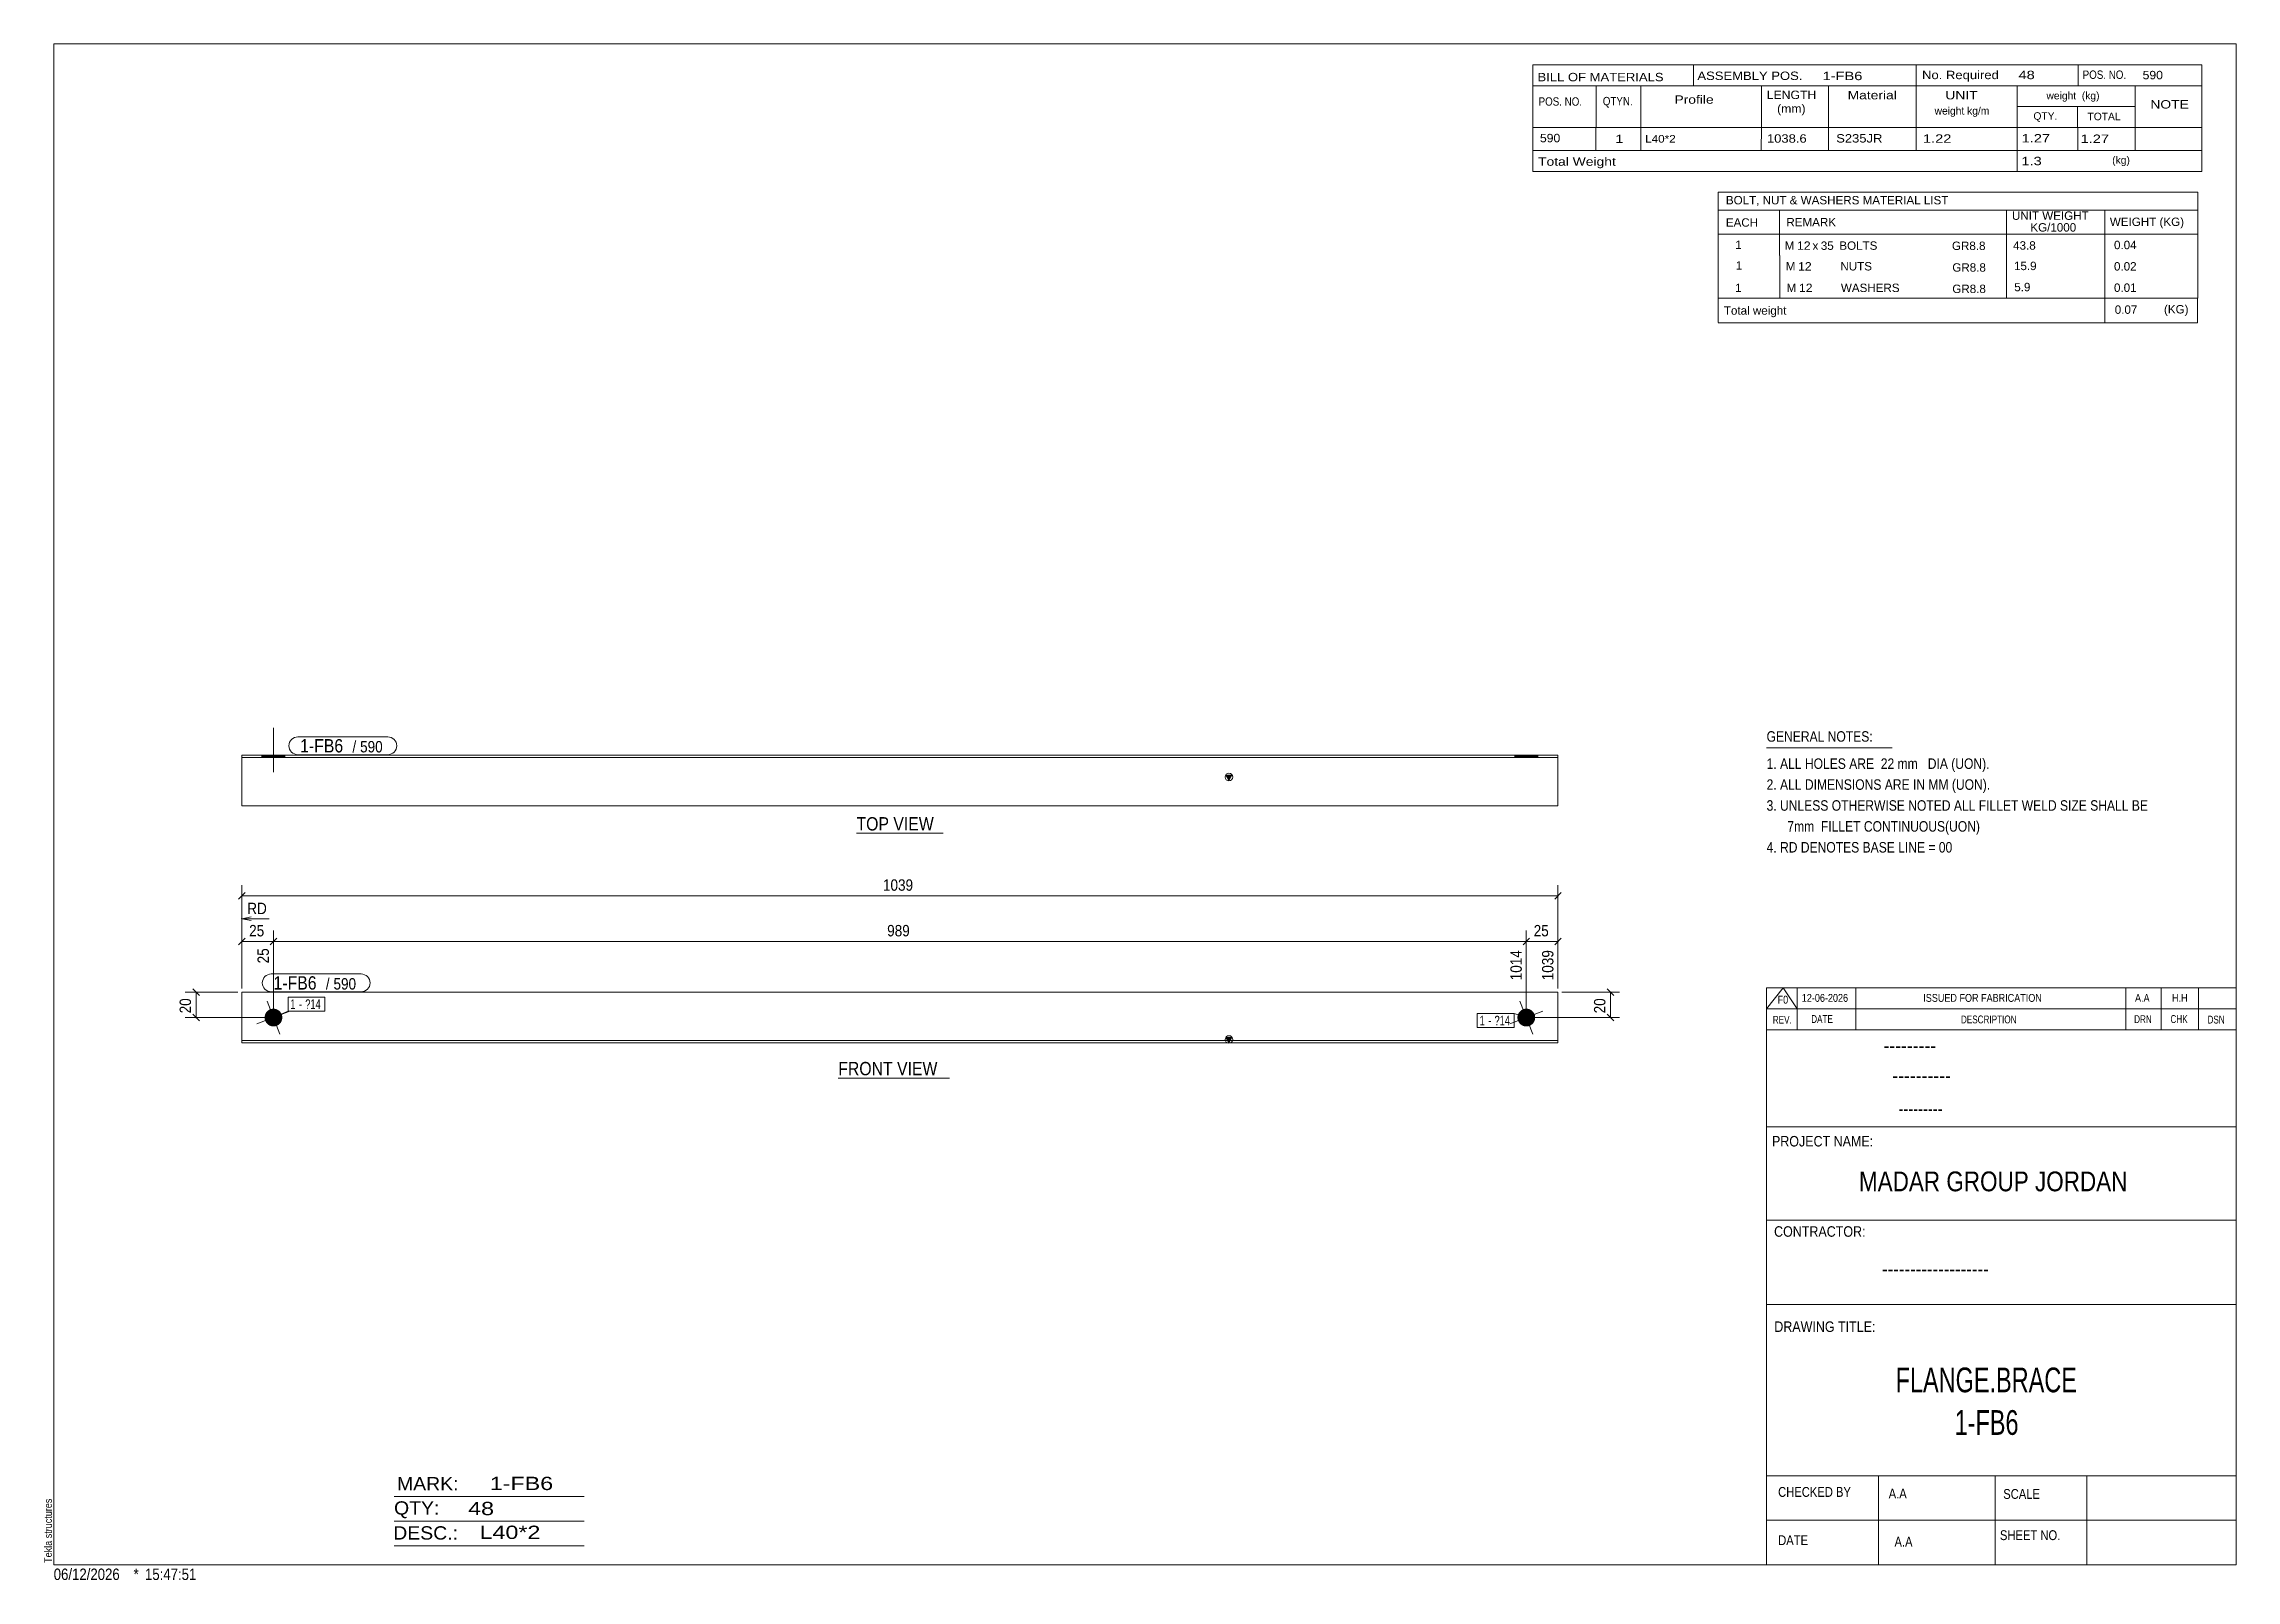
# Model space of a CAD drawing. Header units: millimetres. Extents: x 2 to 579, y 1 to 405.
import ezdxf

# ---------------------------------------------------------------- set-up
doc = ezdxf.new("R2010")
doc.units = ezdxf.units.MM
doc.linetypes.add('XKITLINE00', pattern=[0])
for name, color, linetype, lineweight in [('Bolt', 3, 'Continuous', 0), ('BoltMark', 7, 'Continuous', 0), ('Dimensions', 7, 'Continuous', 0), ('DrawingSheet', 5, 'Continuous', 0), ('OtherObjectType', 7, 'Continuous', 0), ('Part', 2, 'Continuous', 0), ('PartMark', 7, 'Continuous', 0)]:
    doc.layers.add(name, color=color, linetype=linetype, lineweight=lineweight)
doc.styles.add('@ARIAL_UNICODE_MS_BOLD', font='ARIAL.TTF')
doc.styles.add('ARIAL', font='ARIAL.TTF')
doc.styles.add('ARIAL_NARROW', font='ARIALN.TTF')
doc.styles.add('COMIC_SANS_MS_BOLD', font='COMICBD.TTF')
doc.styles.add('SWIS721_EX_BT', font='ARIAL.TTF')
doc.styles.add('SWISSE', font='ARIAL.TTF')

# ---------------------------------------------------------------- blocks, each defined once
blk = doc.blocks.new('*A1')
at = {"layer": 'Bolt'}
blk.add_hatch(color=3, dxfattribs=at).paths.add_polyline_path([(61.99, 151.11), (62.05, 151.13), (62.1, 151.15), (62.16, 151.16), (62.21, 151.18), (62.27, 151.19), (62.32, 151.2), (62.38, 151.21), (62.44, 151.22), (62.49, 151.23), (62.55, 151.24), (62.61, 151.24), (62.66, 151.25), (62.72, 151.25), (62.78, 151.25), (62.84, 151.25), (62.89, 151.25), (62.95, 151.24), (63.01, 151.24), (63.06, 151.23), (63.12, 151.23), (63.18, 151.22), (63.23, 151.21), (63.29, 151.19), (63.35, 151.18), (63.4, 151.17), (63.46, 151.15), (63.51, 151.13), (63.56, 151.12), (63.62, 151.1), (63.67, 151.07), (63.72, 151.05), (63.78, 151.03), (63.83, 151), (63.88, 150.98), (63.93, 150.95), (63.98, 150.92), (64.03, 150.89), (64.08, 150.86), (64.12, 150.83), (64.17, 150.79), (64.22, 150.76), (64.26, 150.72), (64.3, 150.69), (64.35, 150.65), (64.39, 150.61), (64.43, 150.57), (64.47, 150.53), (64.51, 150.49), (64.55, 150.44), (64.58, 150.4), (64.62, 150.36), (64.65, 150.31), (64.69, 150.26), (64.72, 150.22), (64.75, 150.17), (64.78, 150.12), (64.81, 150.07), (64.84, 150.02), (64.87, 149.97), (64.89, 149.92), (64.91, 149.87), (64.94, 149.81), (64.96, 149.76), (64.98, 149.71), (65, 149.65), (65.01, 149.6), (65.03, 149.54), (65.05, 149.49), (65.06, 149.43), (65.07, 149.38), (65.08, 149.32), (65.09, 149.26), (65.1, 149.21), (65.1, 149.15), (65.11, 149.09), (65.11, 149.04), (65.12, 148.98), (65.12, 148.92), (65.12, 148.86), (65.11, 148.81), (65.11, 148.75), (65.11, 148.69), (65.1, 148.64), (65.09, 148.58), (65.08, 148.52), (65.07, 148.47), (65.06, 148.41), (65.05, 148.35), (65.03, 148.3), (65.02, 148.24), (65, 148.19), (64.98, 148.14), (64.96, 148.08), (64.94, 148.03), (64.92, 147.98), (64.89, 147.92), (64.87, 147.87), (64.84, 147.82), (64.82, 147.77), (64.79, 147.72), (64.76, 147.67), (64.73, 147.62), (64.69, 147.58), (64.66, 147.53), (64.63, 147.48), (64.59, 147.44), (64.55, 147.4), (64.52, 147.35), (64.48, 147.31), (64.44, 147.27), (64.4, 147.23), (64.35, 147.19), (64.31, 147.15), (64.27, 147.12), (64.22, 147.08), (64.18, 147.05), (64.13, 147.01), (64.08, 146.98), (64.04, 146.95), (63.99, 146.92), (63.94, 146.89), (63.89, 146.86), (63.84, 146.83), (63.79, 146.81), (63.73, 146.79), (63.68, 146.76), (63.63, 146.74), (63.57, 146.72), (63.52, 146.7), (63.47, 146.69), (63.41, 146.67), (63.35, 146.65), (63.3, 146.64), (63.24, 146.63), (63.19, 146.62), (63.13, 146.61), (63.07, 146.6), (63.02, 146.6), (62.96, 146.59), (62.9, 146.59), (62.85, 146.58), (62.79, 146.58), (62.73, 146.58), (62.67, 146.59), (62.62, 146.59), (62.56, 146.59), (62.5, 146.6), (62.45, 146.61), (62.39, 146.62), (62.33, 146.63), (62.28, 146.64), (62.22, 146.65), (62.17, 146.67), (62.11, 146.68), (62.06, 146.7), (62, 146.72), (61.95, 146.74), (61.89, 146.76), (61.84, 146.78), (61.79, 146.81), (61.74, 146.83), (61.69, 146.86), (61.64, 146.88), (61.59, 146.91), (61.54, 146.94), (61.49, 146.97), (61.44, 147.01), (61.4, 147.04), (61.35, 147.07), (61.31, 147.11), (61.26, 147.15), (61.22, 147.18), (61.18, 147.22), (61.14, 147.26), (61.1, 147.3), (61.06, 147.35), (61.02, 147.39), (60.98, 147.43), (60.95, 147.48), (60.91, 147.52), (60.88, 147.57), (60.85, 147.62), (60.81, 147.66), (60.78, 147.71), (60.76, 147.76), (60.73, 147.81), (60.7, 147.86), (60.68, 147.91), (60.65, 147.97), (60.63, 148.02), (60.61, 148.07), (60.59, 148.13), (60.57, 148.18), (60.55, 148.23), (60.54, 148.29), (60.52, 148.35), (60.51, 148.4), (60.5, 148.46), (60.49, 148.51), (60.48, 148.57), (60.47, 148.63), (60.46, 148.68), (60.46, 148.74), (60.45, 148.8), (60.45, 148.85), (60.45, 148.91), (60.45, 148.97), (60.45, 149.03), (60.46, 149.08), (60.46, 149.14), (60.47, 149.2), (60.47, 149.25), (60.48, 149.31), (60.49, 149.37), (60.51, 149.42), (60.52, 149.48), (60.53, 149.53), (60.55, 149.59), (60.57, 149.64), (60.58, 149.7), (60.6, 149.75), (60.63, 149.81), (60.65, 149.86), (60.67, 149.91), (60.7, 149.96), (60.72, 150.01), (60.75, 150.06), (60.78, 150.11), (60.81, 150.16), (60.84, 150.21), (60.87, 150.26), (60.91, 150.3), (60.94, 150.35), (60.98, 150.39), (61.01, 150.44), (61.05, 150.48), (61.09, 150.52), (61.13, 150.56), (61.17, 150.6), (61.21, 150.64), (61.26, 150.68), (61.3, 150.72), (61.34, 150.75), (61.39, 150.79), (61.44, 150.82), (61.48, 150.85), (61.53, 150.89), (61.58, 150.92), (61.63, 150.94), (61.68, 150.97), (61.73, 151), (61.78, 151.02), (61.83, 151.05), (61.89, 151.07), (61.94, 151.09)], flags=17)
at = {"layer": 'Bolt', "color": 3, "linetype": 'XKITLINE00', "lineweight": 0}
for p, q in [((58.43, 147.23), (67.13, 150.61)), ((64.47, 144.57), (61.09, 153.27))]:
    blk.add_line(p, q, dxfattribs=at)
blk = doc.blocks.new('*A2')
at = {"layer": 'Bolt'}
blk.add_hatch(color=3, dxfattribs=at).paths.add_polyline_path([(391.51, 151.11), (391.56, 151.13), (391.62, 151.15), (391.67, 151.16), (391.73, 151.18), (391.78, 151.19), (391.84, 151.2), (391.9, 151.21), (391.95, 151.22), (392.01, 151.23), (392.07, 151.24), (392.12, 151.24), (392.18, 151.25), (392.24, 151.25), (392.3, 151.25), (392.35, 151.25), (392.41, 151.25), (392.47, 151.24), (392.52, 151.24), (392.58, 151.23), (392.64, 151.23), (392.7, 151.22), (392.75, 151.21), (392.81, 151.19), (392.86, 151.18), (392.92, 151.17), (392.97, 151.15), (393.03, 151.13), (393.08, 151.12), (393.14, 151.1), (393.19, 151.07), (393.24, 151.05), (393.29, 151.03), (393.35, 151), (393.4, 150.98), (393.45, 150.95), (393.5, 150.92), (393.55, 150.89), (393.59, 150.86), (393.64, 150.83), (393.69, 150.79), (393.73, 150.76), (393.78, 150.72), (393.82, 150.69), (393.86, 150.65), (393.91, 150.61), (393.95, 150.57), (393.99, 150.53), (394.03, 150.49), (394.06, 150.44), (394.1, 150.4), (394.14, 150.36), (394.17, 150.31), (394.21, 150.26), (394.24, 150.22), (394.27, 150.17), (394.3, 150.12), (394.33, 150.07), (394.36, 150.02), (394.38, 149.97), (394.41, 149.92), (394.43, 149.87), (394.45, 149.81), (394.48, 149.76), (394.5, 149.71), (394.51, 149.65), (394.53, 149.6), (394.55, 149.54), (394.56, 149.49), (394.58, 149.43), (394.59, 149.38), (394.6, 149.32), (394.61, 149.26), (394.62, 149.21), (394.62, 149.15), (394.63, 149.09), (394.63, 149.04), (394.63, 148.98), (394.63, 148.92), (394.63, 148.86), (394.63, 148.81), (394.63, 148.75), (394.62, 148.69), (394.62, 148.64), (394.61, 148.58), (394.6, 148.52), (394.59, 148.47), (394.58, 148.41), (394.57, 148.35), (394.55, 148.3), (394.54, 148.24), (394.52, 148.19), (394.5, 148.14), (394.48, 148.08), (394.46, 148.03), (394.44, 147.98), (394.41, 147.92), (394.39, 147.87), (394.36, 147.82), (394.33, 147.77), (394.3, 147.72), (394.27, 147.67), (394.24, 147.62), (394.21, 147.58), (394.18, 147.53), (394.14, 147.48), (394.11, 147.44), (394.07, 147.4), (394.03, 147.35), (393.99, 147.31), (393.95, 147.27), (393.91, 147.23), (393.87, 147.19), (393.83, 147.15), (393.78, 147.12), (393.74, 147.08), (393.69, 147.05), (393.65, 147.01), (393.6, 146.98), (393.55, 146.95), (393.5, 146.92), (393.46, 146.89), (393.4, 146.86), (393.35, 146.83), (393.3, 146.81), (393.25, 146.79), (393.2, 146.76), (393.14, 146.74), (393.09, 146.72), (393.04, 146.7), (392.98, 146.69), (392.93, 146.67), (392.87, 146.65), (392.82, 146.64), (392.76, 146.63), (392.7, 146.62), (392.65, 146.61), (392.59, 146.6), (392.53, 146.6), (392.48, 146.59), (392.42, 146.59), (392.36, 146.58), (392.31, 146.58), (392.25, 146.58), (392.19, 146.59), (392.13, 146.59), (392.08, 146.59), (392.02, 146.6), (391.96, 146.61), (391.91, 146.62), (391.85, 146.63), (391.79, 146.64), (391.74, 146.65), (391.68, 146.67), (391.63, 146.68), (391.57, 146.7), (391.52, 146.72), (391.47, 146.74), (391.41, 146.76), (391.36, 146.78), (391.31, 146.81), (391.26, 146.83), (391.21, 146.86), (391.15, 146.88), (391.11, 146.91), (391.06, 146.94), (391.01, 146.97), (390.96, 147.01), (390.91, 147.04), (390.87, 147.07), (390.82, 147.11), (390.78, 147.15), (390.74, 147.18), (390.7, 147.22), (390.65, 147.26), (390.61, 147.3), (390.58, 147.35), (390.54, 147.39), (390.5, 147.43), (390.46, 147.48), (390.43, 147.52), (390.4, 147.57), (390.36, 147.62), (390.33, 147.66), (390.3, 147.71), (390.27, 147.76), (390.25, 147.81), (390.22, 147.86), (390.19, 147.91), (390.17, 147.97), (390.15, 148.02), (390.13, 148.07), (390.11, 148.13), (390.09, 148.18), (390.07, 148.23), (390.05, 148.29), (390.04, 148.35), (390.03, 148.4), (390.01, 148.46), (390, 148.51), (389.99, 148.57), (389.99, 148.63), (389.98, 148.68), (389.97, 148.74), (389.97, 148.8), (389.97, 148.85), (389.97, 148.91), (389.97, 148.97), (389.97, 149.03), (389.97, 149.08), (389.98, 149.14), (389.98, 149.2), (389.99, 149.25), (390, 149.31), (390.01, 149.37), (390.02, 149.42), (390.04, 149.48), (390.05, 149.53), (390.07, 149.59), (390.08, 149.64), (390.1, 149.7), (390.12, 149.75), (390.14, 149.81), (390.17, 149.86), (390.19, 149.91), (390.21, 149.96), (390.24, 150.01), (390.27, 150.06), (390.3, 150.11), (390.33, 150.16), (390.36, 150.21), (390.39, 150.26), (390.42, 150.3), (390.46, 150.35), (390.49, 150.39), (390.53, 150.44), (390.57, 150.48), (390.61, 150.52), (390.65, 150.56), (390.69, 150.6), (390.73, 150.64), (390.77, 150.68), (390.82, 150.72), (390.86, 150.75), (390.91, 150.79), (390.95, 150.82), (391, 150.85), (391.05, 150.89), (391.1, 150.92), (391.15, 150.94), (391.2, 150.97), (391.25, 151), (391.3, 151.02), (391.35, 151.05), (391.4, 151.07), (391.46, 151.09)], flags=17)
at = {"layer": 'Bolt', "color": 3, "linetype": 'XKITLINE00', "lineweight": 0}
for p, q in [((387.95, 147.23), (396.65, 150.61)), ((393.99, 144.57), (390.61, 153.27))]:
    blk.add_line(p, q, dxfattribs=at)
blk = doc.blocks.new('*A3')
at = {"layer": 'Part'}
blk.add_hatch(color=2, dxfattribs=at).paths.add_polyline_path([(313.29, 143.65), (314.89, 143.65), (314.09, 142.25)], flags=17)
at = {"layer": 'Part', "color": 2, "linetype": 'XKITLINE00', "lineweight": 0}
for p, q in [((400.63, 155.58), (54.45, 155.58)), ((54.45, 142.25), (54.45, 155.58)), ((400.63, 142.25), (400.63, 155.58)), ((400.63, 142.92), (54.45, 142.92)), ((54.45, 142.25), (400.63, 142.25)), ((314.09, 142.25), (313.29, 143.65)), ((313.29, 143.65), (314.89, 143.65)), ((314.89, 143.65), (314.09, 142.25))]:
    blk.add_line(p, q, dxfattribs=at)
blk.add_circle((314.09, 143.15), 1, dxfattribs=at)
blk = doc.blocks.new('*A4')
at = {"layer": 'Bolt'}
blk.add_hatch(color=3, dxfattribs=at).paths.add_polyline_path([(59.76, 217.28), (59.76, 217.95), (65.8, 217.95), (65.8, 217.28)], flags=17)
at = {"layer": 'Bolt', "color": 3, "linetype": 'XKITLINE00', "lineweight": 0}
for p, q in [((62.78, 213.45), (62.78, 225.12)), ((59.76, 217.28), (59.76, 217.95)), ((65.8, 217.28), (65.8, 217.95))]:
    blk.add_line(p, q, dxfattribs=at)
blk = doc.blocks.new('*A5')
at = {"layer": 'Bolt'}
blk.add_hatch(color=3, dxfattribs=at).paths.add_polyline_path([(389.28, 217.28), (389.28, 217.95), (395.32, 217.95), (395.32, 217.28)], flags=17)
at = {"layer": 'Bolt', "color": 3, "linetype": 'XKITLINE00', "lineweight": 0}
for p, q in [((389.28, 217.28), (389.28, 217.95)), ((392.3, 217.28), (392.3, 217.95)), ((395.32, 217.28), (395.32, 217.95))]:
    blk.add_line(p, q, dxfattribs=at)
blk = doc.blocks.new('*A6')
at = {"layer": 'Part'}
blk.add_hatch(color=2, dxfattribs=at).paths.add_polyline_path([(313.29, 212.68), (314.89, 212.68), (314.09, 211.28)], flags=17)
at = {"layer": 'Part', "color": 2, "linetype": 'XKITLINE00', "lineweight": 0}
for p, q in [((400.63, 217.95), (54.45, 217.95)), ((54.45, 204.62), (54.45, 217.95)), ((400.63, 217.28), (54.45, 217.28)), ((400.63, 217.95), (400.63, 204.62)), ((314.09, 211.28), (313.29, 212.68)), ((313.29, 212.68), (314.89, 212.68)), ((314.89, 212.68), (314.09, 211.28)), ((400.63, 204.62), (54.45, 204.62))]:
    blk.add_line(p, q, dxfattribs=at)
blk.add_circle((314.09, 212.18), 1, dxfattribs=at)
blk = doc.blocks.new('*A7')
at = {"layer": 'DrawingSheet', "color": 5, "linetype": 'XKITLINE00', "lineweight": 0}
for p, q in [((579, 405), (5, 405)), ((5, 405), (5, 5)), ((579, 5), (579, 405)), ((5, 5), (579, 5))]:
    blk.add_line(p, q, dxfattribs=at)
at = {"layer": 'DrawingSheet', "color": 5, "style": 'ARIAL', "width": 0.85}
blk.add_text('Tekla structures', height=2, rotation=90, dxfattribs=at).set_placement((4.5, 5.5))
blk = doc.blocks.new('*A8')
at = {"layer": 'OtherObjectType', "color": 7, "linetype": 'XKITLINE00', "lineweight": 0}
for p, q in [((442.76, 365.95), (442.75, 354.95)), ((442.76, 365.95), (568.88, 365.95)), ((568.88, 365.95), (568.88, 354.95)), ((442.75, 361.3), (568.88, 361.3)), ((458.87, 361.31), (458.87, 354.95)), ((518.57, 361.31), (518.57, 354.95)), ((544.47, 361.29), (544.47, 354.95)), ((442.76, 354.92), (442.76, 349.42)), ((442.77, 354.95), (568.88, 354.95)), ((458.92, 354.95), (458.92, 349.33)), ((518.57, 354.95), (518.57, 349.33)), ((544.5, 354.95), (544.5, 349.45)), ((568.88, 354.95), (568.88, 349.45)), ((442.79, 349.33), (442.79, 343.72)), ((458.95, 349.33), (458.95, 343.71)), ((518.57, 349.33), (518.57, 343.71)), ((544.5, 349.33), (544.5, 343.83)), ((568.88, 349.33), (568.88, 343.83)), ((442.79, 343.7), (442.79, 338.13)), ((458.95, 343.71), (458.95, 338.09)), ((518.57, 343.71), (518.57, 338.09)), ((544.5, 343.71), (544.5, 338.1)), ((568.88, 343.71), (568.88, 338.1)), ((568.88, 338.1), (442.75, 338.13)), ((442.78, 338.09), (442.78, 331.69)), ((442.85, 338.09), (568.87, 338.09)), ((544.5, 338.06), (544.5, 331.64)), ((568.87, 338.06), (568.87, 331.65)), ((442.77, 331.65), (568.87, 331.65))]:
    blk.add_line(p, q, dxfattribs=at)
at = {"layer": 'OtherObjectType', "color": 7, "style": 'ARIAL_NARROW'}
for s, width, p in [('BOLT, NUT & WASHERS MATERIAL LIST', 1.211571, (444.79, 362.79)), ('EACH', 1.211571, (444.78, 356.92)), ('REMARK', 1.211571, (460.7, 357.01)), ('UNIT WEIGHT', 1.211571, (520.03, 358.72)), (' KG/1000', 1.211571, (524.02, 355.63)), ('WEIGHT (KG)', 1.211571, (545.78, 357.1)), ('1', 1.211571, (447.26, 351.05)), ('M', 1.211571, (460.26, 350.85)), ('12', 1.275, (463.5, 350.83)), ('x', 1.211571, (467.58, 350.83)), ('35', 1.211571, (469.76, 350.82)), ('BOLTS', 1.211571, (474.63, 350.84)), ('GR8.8', 1.211571, (504.25, 350.79)), ('43.8', 1.211571, (520.34, 350.88)), ('0.04', 1.211571, (546.87, 351.01)), ('1', 1.211571, (447.4, 345.61)), ('M', 1.211571, (460.54, 345.41)), ('12', 1.275, (463.78, 345.39)), ('NUTS', 1.211571, (474.91, 345.41)), ('GR8.8', 1.211571, (504.35, 345.09)), ('15.9', 1.211571, (520.56, 345.5)), ('0.02', 1.211571, (546.87, 345.39)), ('1', 1.211571, (447.24, 339.74)), ('M', 1.211571, (460.76, 339.74)), ('12', 1.275, (464, 339.72)), ('WASHERS', 1.211571, (475.04, 339.73)), ('GR8.8', 1.211571, (504.35, 339.47)), ('5.9', 1.211571, (520.64, 339.94)), ('0.01', 1.211571, (546.87, 339.78)), ('Total weight', 1.211571, (444.26, 333.77)), ('0.07', 1.211571, (547.07, 334)), ('(KG)', 1.211571, (560.02, 334.1))]:
    blk.add_text(s, height=2.2, dxfattribs=dict(at, width=width)).set_placement(p)
blk = doc.blocks.new('*A9')
at = {"layer": 'OtherObjectType', "color": 7, "linetype": 'XKITLINE00', "lineweight": 0}
blk.add_line((455.5, 219.82), (488.5, 219.82), dxfattribs=at)
at = {"layer": 'OtherObjectType', "color": 7, "style": 'ARIAL_NARROW', "width": 1.008832}
for s, p in [('GENERAL NOTES:', (455.5, 221.47)), ('1. ALL HOLES ARE  22 mm   DIA (UON).', (455.5, 214.32)), ('2. ALL DIMENSIONS ARE IN MM (UON).', (455.5, 208.82)), ('3. UNLESS OTHERWISE NOTED ALL FILLET WELD SIZE SHALL BE', (455.5, 203.32)), ('7mm  FILLET CONTINUOUS(UON)', (460.95, 197.82)), ('4. RD DENOTES BASE LINE = 00', (455.5, 192.32))]:
    blk.add_text(s, height=2.75, dxfattribs=at).set_placement(p)
blk = doc.blocks.new('*A10')
at = {"layer": 'OtherObjectType', "color": 7, "linetype": 'XKITLINE00', "lineweight": 0}
for p, q in [((455.5, 156.76), (579, 156.76)), ((455.5, 151.21), (459.82, 156.76)), ((455.5, 151.21), (455.5, 156.76)), ((459.82, 156.76), (463.53, 151.21)), ((463.53, 151.21), (463.53, 156.76)), ((478.97, 151.21), (478.97, 156.76)), ((549.98, 151.21), (549.98, 156.76)), ((559.24, 151.21), (559.24, 156.76)), ((569.12, 151.21), (569.12, 156.76)), ((579, 151.21), (579, 156.76)), ((455.5, 151.21), (579, 151.21)), ((455.5, 145.65), (455.5, 151.21)), ((459.21, 151.21), (579, 151.21)), ((463.53, 145.65), (463.53, 151.21)), ((478.97, 145.65), (478.97, 151.21)), ((549.98, 145.65), (549.98, 151.21)), ((559.24, 145.65), (559.24, 151.21)), ((569.12, 145.65), (569.12, 151.21)), ((579, 145.65), (579, 151.21))]:
    blk.add_line(p, q, dxfattribs=at)
at = {"layer": 'OtherObjectType', "color": 7, "style": 'ARIAL_NARROW'}
for s, height, width, p in [('F0', 2.058, 1.008832, (458.4, 152.59)), ('12-06-2026', 2.058, 1.008832, (464.76, 153.06)), ('ISSUED FOR FABRICATION', 2.0583, 1.008832, (496.71, 153.06)), ('A.A', 2.058, 1.008832, (552.4, 153.06)), ('H.H', 2.058, 1.008832, (562.13, 153.06)), ('REV.', 2.058, 0.907949, (457.13, 147.31)), ('DATE', 2.058, 0.907949, (467.23, 147.5)), ('DESCRIPTION', 2.0583, 0.907949, (506.61, 147.39)), ('DRN', 2.058, 0.907949, (552.17, 147.47)), ('CHK', 2.058, 0.907949, (561.72, 147.5)), ('DSN', 2.058, 0.907949, (571.47, 147.35))]:
    blk.add_text(s, height=height, dxfattribs=dict(at, width=width)).set_placement(p)
blk = doc.blocks.new('*A11')
at = {"layer": 'OtherObjectType', "color": 6, "linetype": 'XKITLINE00', "lineweight": 0}
for p, q in [((94.5, 23), (144.5, 23)), ((94.5, 16.5), (144.5, 16.5)), ((94.5, 10), (144.5, 10))]:
    blk.add_line(p, q, dxfattribs=at)
at = {"layer": 'OtherObjectType', "color": 6, "style": 'ARIAL_NARROW'}
for s, width, p in [('MARK:', 1.275, (95.27, 24.58)), ('1-FB6', 1.525501, (119.69, 24.65)), ('QTY:', 1.275, (94.5, 18.19)), ('48', 1.525501, (113.99, 18.05)), ('DESC.:', 1.275, (94.29, 11.63)), ('L40*2', 1.525501, (117, 11.79))]:
    blk.add_text(s, height=3.5, dxfattribs=dict(at, width=width)).set_placement(p)
blk = doc.blocks.new('*A12')
at = {"layer": 'OtherObjectType', "color": 2, "linetype": 'XKITLINE00', "lineweight": 0}
for p, q in [((455.5, 145.65), (579, 145.65)), ((455.5, 5), (455.5, 145.64)), ((578.98, 145.64), (579, 5)), ((579, 120.14), (455.5, 120.14)), ((455.5, 95.63), (579, 95.63)), ((579, 73.49), (455.5, 73.49)), ((579, 28.4), (455.5, 28.4)), ((484.94, 28.4), (484.94, 5)), ((515.62, 5), (515.62, 28.4)), ((539.75, 5), (539.75, 28.4)), ((579, 16.7), (455.5, 16.7)), ((579, 5), (455.5, 5))]:
    blk.add_line(p, q, dxfattribs=at)
at = {"layer": 'OtherObjectType', "color": 4, "style": '@ARIAL_UNICODE_MS_BOLD', "width": 0.85}
blk.add_text('---------', height=3.9, dxfattribs=at).set_placement((486.23, 139.59))
at = {"layer": 'OtherObjectType', "color": 7, "style": 'ARIAL', "width": 0.85}
for s, height, p in [('----------', 3.9, (488.56, 131.77)), ('---------', 3.25, (490.21, 123.31))]:
    blk.add_text(s, height=height, dxfattribs=at).set_placement(p)
at = {"layer": 'OtherObjectType', "color": 3, "width": 0.85}
for s, style, p in [('PROJECT NAME:', 'SWIS721_EX_BT', (456.92, 115.01)), ('CONTRACTOR:', 'SWISSE', (457.47, 91.27)), ('DRAWING TITLE:', 'SWIS721_EX_BT', (457.53, 66.24))]:
    blk.add_text(s, height=2.7618, dxfattribs=dict(at, style=style)).set_placement(p)
at = {"layer": 'OtherObjectType', "color": 7, "width": 0.85}
for s, height, p in [('MADAR GROUP JORDAN', 5.2, (479.79, 103.23)), ('CHECKED BY', 2.592, (458.53, 22.86)), ('A.A', 2.592, (487.61, 22.45)), ('SCALE', 2.592, (517.74, 22.33)), ('DATE', 2.592, (458.54, 10.16)), ('A.A', 2.592, (489.14, 9.76)), ('SHEET NO.', 2.592, (516.87, 11.49))]:
    blk.add_text(s, height=height, dxfattribs=at).set_placement(p)
at = {"layer": 'OtherObjectType', "color": 1}
for s, height, style, width, p in [('-------------------', 3.9, 'COMIC_SANS_MS_BOLD', 0.85, (485.87, 80.86)), ('FLANGE.BRACE', 6.5, 'ARIAL', 0.68, (489.43, 50.37)), ('1-FB6', 6.5, 'ARIAL', 0.68, (504.95, 39.17))]:
    blk.add_text(s, height=height, dxfattribs=dict(at, style=style, width=width)).set_placement(p)
blk = doc.blocks.new('*A13')
at = {"layer": 'OtherObjectType', "color": 7, "linetype": 'XKITLINE00', "lineweight": 0}
for p, q in [((393.98, 399.5), (569.98, 399.5)), ((393.98, 399.5), (393.98, 388.5)), ((436.26, 399.42), (436.26, 393.87)), ((494.85, 394), (494.85, 399.5)), ((537.43, 393.96), (537.43, 399.42)), ((569.98, 394), (569.98, 399.5)), ((393.98, 394), (569.98, 394)), ((410.64, 394), (410.64, 383)), ((422.4, 393.98), (422.4, 383.03)), ((454.12, 393.99), (454.13, 383)), ((471.78, 393.98), (471.78, 383)), ((494.85, 393.98), (494.85, 383)), ((521.43, 394), (521.43, 383)), ((552.42, 394), (552.42, 383)), ((569.98, 394), (569.98, 388.5)), ((393.98, 388.5), (393.98, 383)), ((521.45, 388.52), (552.45, 388.52)), ((537.28, 388.52), (537.28, 383)), ((569.98, 388.5), (569.98, 383)), ((393.98, 383), (569.98, 383)), ((393.98, 383), (393.98, 376.95)), ((410.63, 383), (410.63, 376.95)), ((422.44, 382.99), (422.44, 376.95)), ((454.12, 383), (454.11, 376.95)), ((471.79, 383), (471.79, 376.95)), ((494.87, 383), (494.87, 376.95)), ((521.44, 383), (521.44, 376.95)), ((537.33, 382.95), (537.33, 376.95)), ((552.43, 383), (552.43, 376.95)), ((569.98, 383), (569.98, 376.95)), ((393.98, 376.95), (569.98, 376.95)), ((393.98, 376.95), (393.98, 371.45)), ((521.44, 376.95), (521.44, 371.45)), ((569.98, 376.95), (569.98, 371.45)), ((393.98, 371.45), (569.98, 371.45))]:
    blk.add_line(p, q, dxfattribs=at)
at = {"layer": 'OtherObjectType', "color": 7, "style": 'ARIAL_NARROW'}
for s, height, width, p in [('No. Required', 2.2, 1.36, (496.39, 395.72)), ('48', 2.2, 1.525501, (521.75, 395.72)), ('POS. NO.', 2.2, 1.02, (538.63, 395.79)), ('590', 2.2, 1.270501, (554.4, 395.69)), ('BILL OF MATERIALS', 2.2, 1.36, (395.25, 395.16)), ('ASSEMBLY POS.', 2.2, 1.36, (437.3, 395.5)), ('LENGTH', 2.2, 1.275, (455.54, 390.49)), ('1-FB6', 2.2, 1.525501, (470.23, 395.46)), ('Material', 2.2, 1.445, (476.81, 390.41)), ('UNIT', 2.2, 1.445, (502.52, 390.4)), ('weight  (kg)', 1.98, 1.19, (529.11, 390.39)), ('POS. NO.', 2.2, 1.02, (395.53, 388.74)), ('QTYN.', 2.2, 1.02, (412.42, 388.84)), ('Profile', 2.2, 1.445, (431.26, 389.25)), ('(mm)', 2.2, 1.275, (458.26, 386.86)), ('weight kg/m', 1.98, 1.19, (499.69, 386.4)), ('QTY.', 1.98, 1.19, (525.68, 385.03)), ('TOTAL', 1.98, 1.19, (539.9, 384.91)), ('NOTE', 2.2, 1.445, (556.44, 387.99)), ('590', 2.2, 1.270501, (395.89, 379.12)), ('1', 2.2, 1.525501, (415.71, 378.91)), ('L40*2', 1.98, 1.355501, (423.56, 379.04)), ('1038.6', 2.2, 1.355501, (455.59, 379.01)), ('S235JR', 2.2, 1.355501, (473.81, 379.05)), ('1.22', 2.2, 1.525501, (496.62, 378.99)), ('1.27', 2.2, 1.525501, (522.57, 379.07)), ('1.27', 2.2, 1.525501, (538.08, 378.94)), ('Total Weight', 2.2, 1.445, (395.4, 372.94)), ('1.3', 2.2, 1.525501, (522.52, 373.09)), ('(kg)', 1.98, 1.19, (546.4, 373.46))]:
    blk.add_text(s, height=height, dxfattribs=dict(at, width=width)).set_placement(p)
blk = doc.blocks.new('*A14')
at = {"layer": 'OtherObjectType', "color": 7, "style": 'ARIAL_NARROW', "width": 1.008832}
for s, p in [('06/12/2026', (4.99, 1)), ('*', (26, 1)), ('15:47:51', (29, 1))]:
    blk.add_text(s, height=3, dxfattribs=at).set_placement(p)
blk = doc.blocks.new('*A15')
at = {"layer": 'Dimensions', "color": 7, "linetype": 'XKITLINE00', "lineweight": 0}
for p, q in [((413.6, 156.43), (415.3, 154.73)), ((401.63, 155.58), (416.85, 155.58)), ((414.45, 148.92), (414.45, 155.58)), ((393.3, 148.92), (416.85, 148.92)), ((413.6, 149.77), (415.3, 148.07))]:
    blk.add_line(p, q, dxfattribs=at)
at = {"layer": 'Dimensions', "color": 3}
for p in [(414.45, 155.58), (414.45, 148.92)]:
    blk.add_point(p, dxfattribs=at)
at = {"layer": 'Dimensions', "color": 3, "style": 'ARIAL', "width": 0.85}
blk.add_text('20', height=3, rotation=90.00021, dxfattribs=at).set_placement((413.1, 150.02))
blk = doc.blocks.new('*A16')
at = {"layer": 'Dimensions', "color": 7, "linetype": 'XKITLINE00', "lineweight": 0}
for p, q in [((41.6, 156.43), (43.3, 154.73)), ((53.45, 155.58), (39.6, 155.58)), ((42.45, 148.92), (42.45, 155.58)), ((61.78, 148.92), (39.6, 148.92)), ((41.6, 149.77), (43.3, 148.07))]:
    blk.add_line(p, q, dxfattribs=at)
at = {"layer": 'Dimensions', "color": 3}
for p in [(42.45, 155.58), (42.45, 148.92)]:
    blk.add_point(p, dxfattribs=at)
at = {"layer": 'Dimensions', "color": 3, "style": 'ARIAL', "width": 0.85}
blk.add_text('20', height=3, rotation=90.00021, dxfattribs=at).set_placement((41.1, 150.02))
blk = doc.blocks.new('*A17')
at = {"layer": 'Dimensions', "color": 7, "linetype": 'XKITLINE00', "lineweight": 0}
for p, q in [((55.3, 181.77), (53.6, 180.07)), ((54.45, 156.58), (54.45, 183.77)), ((54.45, 180.92), (400.63, 180.92)), ((401.48, 181.77), (399.79, 180.07)), ((400.63, 156.58), (400.63, 183.77))]:
    blk.add_line(p, q, dxfattribs=at)
at = {"layer": 'Dimensions', "color": 3}
for p in [(54.45, 180.92), (400.63, 180.92)]:
    blk.add_point(p, dxfattribs=at)
at = {"layer": 'Dimensions', "color": 3, "style": 'ARIAL', "width": 0.85}
blk.add_text('1039', height=3, dxfattribs=at).set_placement((223.09, 182.27))
blk = doc.blocks.new('*A18')
at = {"layer": 'Dimensions', "color": 7, "linetype": 'XKITLINE00', "lineweight": 0}
for p, q in [((54.45, 156.53), (54.45, 179.17)), ((56.95, 175.42), (54.45, 174.92)), ((56.95, 174.42), (54.45, 174.92)), ((61.67, 174.92), (54.45, 174.92)), ((55.3, 169.77), (53.6, 168.07)), ((54.45, 156.58), (54.45, 171.77)), ((54.45, 168.92), (62.78, 168.92)), ((63.63, 169.77), (61.93, 168.07)), ((62.78, 149.92), (62.78, 171.77))]:
    blk.add_line(p, q, dxfattribs=at)
at = {"layer": 'Dimensions', "color": 7}
blk.add_point((54.45, 174.92), dxfattribs=at)
at = {"layer": 'Dimensions', "color": 3}
for p in [(54.45, 168.92), (62.78, 168.92)]:
    blk.add_point(p, dxfattribs=at)
at = {"layer": 'Dimensions', "color": 3, "style": 'ARIAL', "width": 0.85}
for s, p in [('RD', (55.89, 176.12)), ('25', (56.39, 170.27))]:
    blk.add_text(s, height=3, dxfattribs=at).set_placement(p)
blk.add_text('25', height=3, rotation=90.00021, dxfattribs=at).set_placement((61.58, 163.17))
blk = doc.blocks.new('*A19')
at = {"layer": 'Dimensions', "color": 7, "linetype": 'XKITLINE00', "lineweight": 0}
for p, q in [((63.63, 169.77), (61.93, 168.07)), ((62.78, 149.92), (62.78, 171.77)), ((62.78, 168.92), (392.3, 168.92)), ((393.15, 169.77), (391.45, 168.07)), ((392.3, 149.92), (392.3, 171.77))]:
    blk.add_line(p, q, dxfattribs=at)
at = {"layer": 'Dimensions', "color": 3}
for p in [(62.78, 168.92), (392.3, 168.92)]:
    blk.add_point(p, dxfattribs=at)
at = {"layer": 'Dimensions', "color": 3, "style": 'ARIAL', "width": 0.85}
blk.add_text('989', height=3, dxfattribs=at).set_placement((224.2, 170.27))
blk.add_text('1014', height=3, rotation=90.00021, dxfattribs=at).set_placement((391.1, 158.72))
blk = doc.blocks.new('*A20')
at = {"layer": 'Dimensions', "color": 7, "linetype": 'XKITLINE00', "lineweight": 0}
for p, q in [((393.15, 169.77), (391.45, 168.07)), ((392.3, 149.92), (392.3, 171.77)), ((392.3, 168.92), (400.63, 168.92)), ((401.48, 169.77), (399.79, 168.07)), ((400.63, 156.58), (400.63, 171.77))]:
    blk.add_line(p, q, dxfattribs=at)
at = {"layer": 'Dimensions', "color": 3}
for p in [(392.3, 168.92), (400.63, 168.92)]:
    blk.add_point(p, dxfattribs=at)
at = {"layer": 'Dimensions', "color": 3, "style": 'ARIAL', "width": 0.85}
blk.add_text('25', height=3, dxfattribs=at).set_placement((394.24, 170.27))
blk.add_text('1039', height=3, rotation=90.00021, dxfattribs=at).set_placement((399.43, 158.72))
blk = doc.blocks.new('*A21')
at = {"layer": 'BoltMark', "color": 7, "linetype": 'XKITLINE00', "lineweight": 0}
for p, q in [((379.41, 149.99), (389.1, 149.99)), ((379.41, 146.29), (379.41, 149.99)), ((389.1, 146.29), (389.1, 149.99)), ((392.3, 148.92), (389.1, 149.99)), ((379.41, 146.29), (389.1, 146.29))]:
    blk.add_line(p, q, dxfattribs=at)
at = {"layer": 'BoltMark', "color": 3, "style": 'ARIAL_NARROW', "width": 0.85}
for s, p in [('1', (380.01, 146.89)), ('-', (382.28, 146.89)), ('?14', (383.94, 146.89))]:
    blk.add_text(s, height=2.5, dxfattribs=at).set_placement(p)
blk = doc.blocks.new('*A22')
at = {"layer": 'BoltMark', "color": 7, "linetype": 'XKITLINE00', "lineweight": 0}
for p, q in [((62.78, 148.92), (66.62, 150.6)), ((66.62, 154.3), (76.31, 154.3)), ((66.62, 150.6), (66.62, 154.3)), ((66.62, 150.6), (76.31, 150.6)), ((76.31, 150.6), (76.31, 154.3))]:
    blk.add_line(p, q, dxfattribs=at)
at = {"layer": 'BoltMark', "color": 3, "style": 'ARIAL_NARROW', "width": 0.85}
for s, p in [('1', (67.22, 151.2)), ('-', (69.49, 151.2)), ('?14', (71.15, 151.2))]:
    blk.add_text(s, height=2.5, dxfattribs=at).set_placement(p)
blk = doc.blocks.new('*A23')
at = {"layer": 'PartMark', "color": 7, "linetype": 'XKITLINE00', "lineweight": 0}
for p, q in [((62.2, 160.38), (85.85, 160.38)), ((62.2, 155.68), (85.85, 155.68))]:
    blk.add_line(p, q, dxfattribs=at)
for centre, start, end in [((62.2, 158.03), 90, 270), ((85.85, 158.03), 270, 90)]:
    blk.add_arc(centre, 2.35, start, end, dxfattribs=at)
at = {"layer": 'PartMark', "color": 1, "style": 'ARIAL', "width": 0.85}
blk.add_text('1-FB6', height=3.5, dxfattribs=at).set_placement((62.8, 156.28))
at = {"layer": 'PartMark', "color": 3, "style": 'ARIAL', "width": 0.85}
for s, p in [('/', (76.56, 156.28)), ('590', (78.57, 156.28))]:
    blk.add_text(s, height=3, dxfattribs=at).set_placement(p)
blk = doc.blocks.new('*A24')
at = {"layer": 'OtherObjectType', "color": 7, "linetype": 'XKITLINE00', "lineweight": 0}
blk.add_line((211.33, 133), (240.62, 133), dxfattribs=at)
at = {"layer": 'OtherObjectType', "color": 7, "style": 'ARIAL', "width": 0.85}
blk.add_text('FRONT VIEW', height=3.5, dxfattribs=at).set_placement((211.33, 133.75))
blk = doc.blocks.new('*A25')
at = {"layer": 'PartMark', "color": 7, "linetype": 'XKITLINE00', "lineweight": 0}
for p, q in [((69.2, 222.75), (92.85, 222.75)), ((69.2, 218.05), (92.85, 218.05))]:
    blk.add_line(p, q, dxfattribs=at)
for centre, start, end in [((69.2, 220.4), 90, 270), ((92.85, 220.4), 270, 90)]:
    blk.add_arc(centre, 2.35, start, end, dxfattribs=at)
at = {"layer": 'PartMark', "color": 1, "style": 'ARIAL', "width": 0.85}
blk.add_text('1-FB6', height=3.5, dxfattribs=at).set_placement((69.8, 218.65))
at = {"layer": 'PartMark', "color": 3, "style": 'ARIAL', "width": 0.85}
for s, p in [('/', (83.56, 218.65)), ('590', (85.57, 218.65))]:
    blk.add_text(s, height=3, dxfattribs=at).set_placement(p)
blk = doc.blocks.new('*A26')
at = {"layer": 'OtherObjectType', "color": 7, "linetype": 'XKITLINE00', "lineweight": 0}
blk.add_line((216.13, 197.37), (238.95, 197.37), dxfattribs=at)
at = {"layer": 'OtherObjectType', "color": 7, "style": 'ARIAL', "width": 0.85}
blk.add_text('TOP VIEW', height=3.5, dxfattribs=at).set_placement((216.13, 198.12))

msp = doc.modelspace()

# ---------------------------------------------------------------- block references
at = {"lineweight": 0}
for name in ['*A7', '*A13', '*A8', '*A4', '*A25', '*A9', '*A5', '*A26', '*A17', '*A18', '*A19', '*A20', '*A16', '*A23', '*A15', '*A10', '*A1', '*A22', '*A21', '*A2', '*A12', '*A24', '*A11', '*A14']:
    msp.add_blockref(name, (0, 0), dxfattribs=at)
at = {"layer": 'Part', "lineweight": 0}
for name in ['*A6', '*A3']:
    msp.add_blockref(name, (0, 0), dxfattribs=at)

doc.saveas('drawing.dxf')
